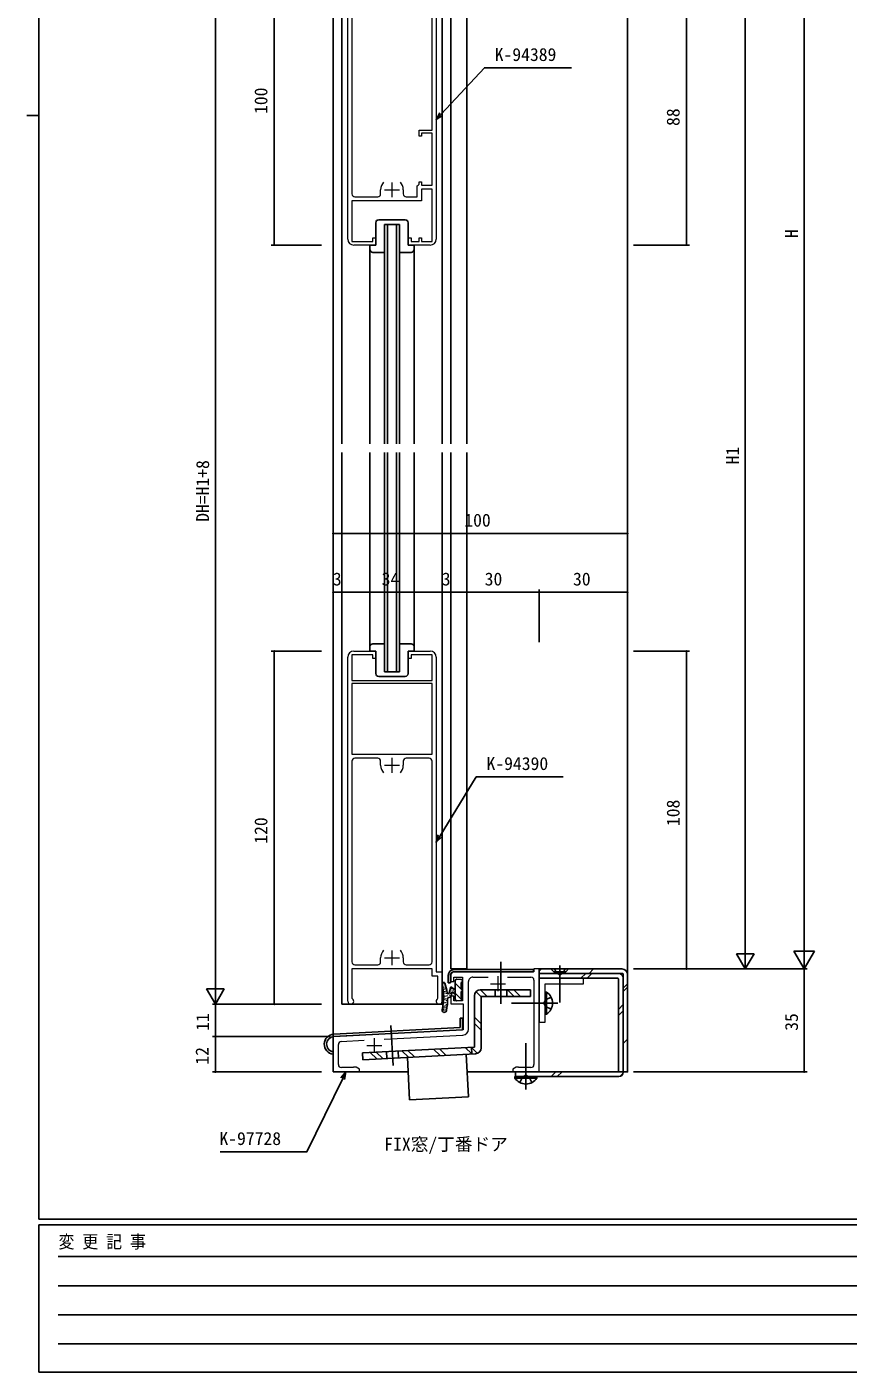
# Model space of a CAD drawing. Units: millimetres, scale not verified. Extents: x -567 to 567, y -403 to 403.
# Drawn here: x -566.7 to -287.8, y -403 to 54.1 of the extents above; entities that cross this region are included whole.
import ezdxf
from ezdxf.enums import TextEntityAlignment as Align

# ---------------------------------------------------------------- set-up
doc = ezdxf.new("R2010")
doc.units = ezdxf.units.MM
doc.header["$LTSCALE"] = 2
for name, color, linetype in [('0-1_USER1', 3, 'Continuous'), ('0-3_YKK_12', 2, 'Continuous'), ('0-4_YKK_13', 4, 'Continuous'), ('0-6_YKK_D', 6, 'Continuous'), ('0-7_YKK_ZWAK', 7, 'Continuous')]:
    doc.layers.add(name, color=color, linetype=linetype)
doc.layers.add('0-2_YKK_11', color=7, linetype='Continuous', lineweight=18)
doc.styles.add('ＭＳ ゴシック', font='')
doc.styles.get('ＭＳ ゴシック').set_extended_font_data('MS Gothic')

msp = doc.modelspace()

# ---------------------------------------------------------------- linework, layer by layer
at = {"layer": '0-2_YKK_11'}
for p, q in [((-457.7, -18), (-457.7, 79)), ((-456.3, 65.6), (-456.3, -2.6)), ((-455.3, -3.6), (-447.55, -3.6)), ((-446.55, -2.6), (-446.55, -1.2)), ((-438.85, -1.2), (-438.85, -2.6)), ((-457.7, -277), (-457.7, -160)), ((-429.1, -169), (-456.3, -169)), ((-456.3, -195.4), (-456.3, -263.6)), ((-447.55, -194.4), (-455.3, -194.4)), ((-446.55, -196.8), (-446.55, -195.4)), ((-438.85, -195.4), (-438.85, -196.8)), ((-430.1, -194.4), (-437.85, -194.4)), ((-429.1, -263.6), (-429.1, -195.4)), ((-455.3, -264.6), (-447.55, -264.6)), ((-446.55, -263.6), (-446.55, -262.2)), ((-438.85, -262.2), (-438.85, -263.6)), ((-437.85, -264.6), (-430.1, -264.6)), ((-415.2, -268.8), (-409.986, -268.8)), ((-403.414, -268.8), (-395.5, -268.8)), ((-416.7, -286.494), (-416.7, -270.3)), ((-394.5, -269.8), (-394.5, -298.5)), ((-460.9, -298.5), (-460.9, -291.657)), ((-459.952, -290.658), (-452.209, -290.252)), ((-445.393, -289.895), (-418.595, -288.491)), ((-399.744, -299.425), (-399.9, -299.35)), ((-399.588, -299.5), (-399.744, -299.425)), ((-395.5, -299.5), (-399.588, -299.5))]:
    msp.add_line(p, q, dxfattribs=at)
at = {"layer": '0-2_YKK_11', "color": 2}
for p, q in [((-442.7, 1.3), (-442.7, -3.7)), ((-445.2, -1.2), (-440.2, -1.2)), ((-442.7, -194.3), (-442.7, -199.3)), ((-445.2, -196.8), (-440.2, -196.8)), ((-442.7, -259.7), (-442.7, -264.7)), ((-445.2, -262.2), (-440.2, -262.2)), ((-406.7, -268.5), (-406.7, -273.5)), ((-409.2, -271), (-404.2, -271)), ((-451.2, -292), (-446.2, -292)), ((-448.7, -289.5), (-448.7, -294.5))]:
    msp.add_line(p, q, dxfattribs=at)
at = {"layer": '0-2_YKK_11'}
for points in [[(-425.7, 79), (-425.7, 69), (-427.7, 69), (-427.7, -18)], [(-437.85, -3.6), (-434.1, -3.6), (-434.1, 0.1), (-433.8, 0.4), (-433.5, 0.7), (-433.5, 1.5), (-432.7, 1.5), (-432.7, 0.4), (-429.1, 0.4), (-429.1, 18), (-432.7, 18), (-432.7, 17), (-433.5, 17), (-433.5, 19), (-429.1, 19), (-429.1, 65.6)], [(-429.7, -20), (-437.2, -20), (-437.2, -17.5), (-436.2, -17.5), (-436.2, -18.8), (-433.5, -18.8), (-433.5, -17.5), (-432.7, -17.5), (-432.7, -18.8), (-429.1, -18.8), (-429.1, -1), (-432.7, -1), (-432.7, -5), (-456.3, -5), (-456.3, -18.8), (-449.2, -18.8), (-449.2, -17.5), (-448.2, -17.5), (-448.2, -20), (-455.7, -20)], [(-455.7, -158), (-448.2, -158), (-448.2, -160.5), (-449.2, -160.5), (-449.2, -159.2), (-456.3, -159.2), (-456.3, -168), (-429.1, -168), (-429.1, -159.2), (-436.2, -159.2), (-436.2, -160.5), (-437.2, -160.5), (-437.2, -158), (-429.7, -158)], [(-427.7, -160), (-427.7, -267), (-425.7, -267), (-425.7, -277)], [(-422.7, -268), (-422.7, -270.3), (-421.7, -270.3), (-421.7, -268.8), (-418.7, -268.8), (-418.7, -276.8), (-421.7, -276.8), (-421.7, -275.3), (-422.7, -275.3), (-422.7, -277.8), (-418.5, -277.8), (-418.5, -286.683), (-462.7, -289), (-462.7, -301), (-453.7, -301), (-453.7, -300), (-454.826, -299.35), (-455.588, -299.35), (-455.744, -299.425)], [(-427.238, -276.157), (-427.1, -275.905), (-427.1, -268.4), (-429.1, -268.4), (-429.1, -266), (-456.3, -266), (-456.3, -275.905), (-456.162, -276.157)], [(-399.9, -299.35), (-400.574, -299.35), (-401.7, -300), (-401.7, -301), (-392.7, -301), (-392.7, -266), (-394.5, -266), (-394.5, -267), (-421.7, -267)], [(-455.744, -299.425), (-455.9, -299.5), (-459.9, -299.5)]]:
    msp.add_lwpolyline(points, dxfattribs=at)
for points in [[(-429.1, -169), (-456.3, -169), (-456.3, -193), (-429.1, -193)], [(-377.7, -269.1), (-392.7, -269.1), (-392.7, -284.1), (-390.7, -284.1), (-390.7, -271.1), (-377.7, -271.1)]]:
    msp.add_lwpolyline(points, close=True, dxfattribs=at)
for centre, radius, start, end in [((-442.7, -1.2), 3.85, 137.46454, 180.00001), ((-442.7, -1.2), 3.85, 359.99999, 42.53654), ((-455.3, -2.6), 1, 180.00001, 269.99999), ((-447.55, -2.6), 1, 270.00001, 359.99913), ((-437.85, -2.6), 1, 180.00001, 269.99999), ((-455.7, -18), 2, 180.00001, 269.99999), ((-429.7, -18), 2, 270, 359.99958), ((-455.7, -160), 2, 90.00001, 179.99999), ((-429.7, -160), 2, 0.00042, 90), ((-455.3, -195.4), 1, 90.00001, 179.99999), ((-447.55, -195.4), 1, 0.0009, 90.00002), ((-437.85, -195.4), 1, 90.00001, 179.99999), ((-430.1, -195.4), 1, 0.00001, 89.99999), ((-442.7, -196.8), 3.85, 179.99999, 222.53546), ((-442.7, -196.8), 3.85, 179.99999, 222.53546), ((-442.7, -196.8), 3.85, 317.4631, 359.99966), ((-442.7, -262.2), 3.85, 137.46324, 180.00015), ((-442.7, -262.2), 3.85, 0, 42.53736), ((-455.3, -263.6), 1, 180.00001, 269.99999), ((-447.55, -263.6), 1, 270.00001, 0.00091), ((-437.85, -263.6), 1, 180.00001, 269.99999), ((-430.1, -263.6), 1, 270.00001, 359.99999), ((-421.7, -268), 1, 89.99998, 180.00002), ((-415.2, -270.3), 1.5, 89.99998, 180.00002), ((-395.5, -269.8), 1, 0, 89.99998), ((-456.7, -277), 1, 180, 57.42196), ((-426.7, -277), 1, 122.58034, 359.99967), ((-418.7, -286.494), 2, 273.00963, 0), ((-459.9, -291.657), 1, 92.97976, 180.00002), ((-459.9, -298.5), 1, 180.00002, 270), ((-395.5, -298.5), 1, 270, 0)]:
    msp.add_arc(centre, radius, start, end, dxfattribs=at)
at = {"layer": '0-3_YKK_12'}
for p, q in [((-462.7, -301), (-462.7, 182.5)), ((-362.7, -301), (-362.7, 182.5)), ((-459.7, 80), (-459.7, -87.5)), ((-425.7, 80), (-425.7, -87.5)), ((-422.7, 69), (-422.7, -87.5)), ((-417.3, 68.3), (-417.3, -87.5)), ((-445.2, -87.5), (-445.2, -13)), ((-444.2, -87.5), (-444.2, -13)), ((-441.2, -87.5), (-441.2, -13)), ((-440.2, -87.5), (-440.2, -13)), ((-450.2, -87.5), (-450.2, -20)), ((-435.2, -87.5), (-435.2, -20)), ((-459.7, -90.5), (-459.7, -278)), ((-450.2, -156.5), (-450.2, -90.5)), ((-445.2, -165), (-445.2, -90.5)), ((-444.2, -165), (-444.2, -90.5)), ((-441.2, -165), (-441.2, -90.5)), ((-440.2, -165), (-440.2, -90.5)), ((-435.2, -156.5), (-435.2, -90.5)), ((-425.7, -90.5), (-425.7, -278)), ((-422.7, -90.5), (-422.7, -266)), ((-417.3, -90.5), (-417.3, -266)), ((-422.7, -266), (-417.3, -266)), ((-459.7, -278), (-425.7, -278)), ((-462.7, -289.474), (-462.7, -289.013)), ((-437.2, -301), (-462.7, -301)), ((-462.7, -301), (-437.2, -301)), ((-362.7, -301), (-417.145, -301))]:
    msp.add_line(p, q, dxfattribs=at)
at = {"layer": '0-4_YKK_13'}
for p, q in [((-448.2, -12.4), (-448.2, -20)), ((-447.2, -11.4), (-438.2, -11.4)), ((-445.2, -22.5), (-445.2, -13)), ((-445.2, -13), (-440.2, -13)), ((-440.2, -22.5), (-440.2, -13)), ((-437.2, -12.4), (-437.2, -20)), ((-450.2, -21.5), (-450.2, -20)), ((-448.2, -20), (-450.2, -20)), ((-445.2, -22.5), (-449.2, -22.5)), ((-436.2, -22.5), (-440.2, -22.5)), ((-435.2, -20), (-437.2, -20)), ((-435.2, -20), (-435.2, -21.5)), ((-450.2, -156.5), (-450.2, -158)), ((-448.2, -158), (-450.2, -158)), ((-445.2, -155.5), (-449.2, -155.5)), ((-448.2, -165.6), (-448.2, -158)), ((-445.2, -155.5), (-445.2, -165)), ((-436.2, -155.5), (-440.2, -155.5)), ((-440.2, -155.5), (-440.2, -165)), ((-435.2, -158), (-437.2, -158)), ((-437.2, -165.6), (-437.2, -158)), ((-435.2, -158), (-435.2, -156.5)), ((-447.2, -166.6), (-438.2, -166.6)), ((-445.2, -165), (-440.2, -165)), ((-405.7, -277.872), (-405.7, -263.526)), ((-385.7, -264.864), (-385.7, -277.381)), ((-423.6, -268.2), (-423.6, -270.7)), ((-422.8, -268), (-422.8, -270.7)), ((-421.8, -267), (-394.6, -267)), ((-394.6, -266.2), (-421.6, -266.2)), ((-420.667, -269.497), (-419.167, -269.597)), ((-418.726, -269.935), (-419.04, -269.622)), ((-394.6, -267), (-394.6, -266.2)), ((-392.7, -266.783), (-391.917, -266)), ((-366.1, -269.1), (-392.7, -269.1)), ((-382.7, -266), (-383.7, -267)), ((-378.509, -269.1), (-376.909, -267.5)), ((-376.386, -269.1), (-374.786, -267.5)), ((-375.74, -267.5), (-374.24, -266)), ((-365.8, -300.7), (-365.8, -269.4)), ((-364.2, -269), (-364.2, -301.1)), ((-425.221, -271.167), (-425.221, -270.967)), ((-425.117, -272.308), (-425.117, -272.108)), ((-424.944, -272.947), (-424.944, -272.747)), ((-424.875, -273.742), (-424.875, -273.542)), ((-424.668, -271.599), (-424.668, -271.399)), ((-424.668, -274.261), (-424.668, -274.061)), ((-424.599, -272.896), (-424.599, -272.696)), ((-424.391, -273.656), (-424.391, -273.456)), ((-424.201, -274.417), (-424.201, -274.217)), ((-423.6, -270.7), (-422.8, -270.7)), ((-422.69, -272.049), (-423.23, -274.124)), ((-422.853, -273.95), (-422.853, -273.75)), ((-421.2, -273.146), (-422.69, -272.049)), ((-422.663, -274.399), (-422.663, -274.199)), ((-422.22, -273.781), (-422.62, -275.315)), ((-422.594, -273.241), (-422.594, -273.041)), ((-422.283, -272.705), (-422.283, -272.505)), ((-422.22, -273.781), (-421.2, -274.531)), ((-421.902, -273.328), (-421.902, -273.128)), ((-421.522, -273.691), (-421.522, -273.491)), ((-421.2, -276.296), (-421.2, -269.996)), ((-418.733, -273.323), (-421.2, -270.856)), ((-418.875, -276.575), (-421.2, -274.25)), ((-419.2, -272.646), (-419.2, -270.596)), ((-419.2, -275.696), (-419.2, -273.646)), ((-412.49, -275.4), (-414.158, -273.731)), ((-395.7, -273.1), (-412.7, -273.1)), ((-412.668, -273.1), (-410.368, -275.4)), ((-407.7, -273.1), (-407.7, -275.4)), ((-403.7, -273.1), (-403.7, -275.4)), ((-401.176, -275.4), (-403.476, -273.1)), ((-399.055, -275.4), (-401.355, -273.1)), ((-395.7, -275.4), (-395.7, -273.1)), ((-390.7, -281.35), (-390.7, -273.85)), ((-364.2, -272.577), (-362.7, -271.077)), ((-364.2, -273.638), (-362.7, -272.138)), ((-424.91, -276.525), (-424.91, -276.325)), ((-424.875, -278.703), (-424.875, -278.503)), ((-424.772, -277.579), (-424.772, -277.379)), ((-424.581, -277.441), (-424.581, -277.241)), ((-424.564, -276.214), (-424.564, -276.014)), ((-424.53, -275.333), (-424.53, -275.133)), ((-424.53, -278.634), (-424.53, -278.434)), ((-424.184, -276.784), (-424.184, -276.584)), ((-424.184, -278.202), (-424.184, -278.002)), ((-423.907, -275.263), (-423.907, -275.063)), ((-423.84, -275.895), (-422.62, -275.315)), ((-423.112, -275.021), (-423.112, -274.821)), ((-420.667, -276.794), (-419.167, -276.694)), ((-414.7, -275.1), (-414.7, -292.54)), ((-412.4, -275.4), (-395.7, -275.4)), ((-412.4, -292.825), (-412.4, -275.4)), ((-386.35, -277.6), (-402.081, -277.6)), ((-365.8, -279.726), (-364.2, -278.126)), ((-425.29, -279.774), (-425.29, -279.574)), ((-425.117, -280.137), (-425.117, -279.937)), ((-425.014, -279.291), (-425.014, -279.091)), ((-424.564, -280.016), (-424.564, -279.816)), ((-424.46, -279.291), (-424.46, -279.091)), ((-419.5, -282.694), (-419.5, -285.934)), ((-414.7, -282.382), (-412.4, -284.682)), ((-390.191, -281.35), (-390.7, -281.35)), ((-365.8, -281.849), (-364.2, -280.249)), ((-462.478, -288.187), (-419.5, -285.934)), ((-462.436, -288.986), (-418.7, -286.694)), ((-443.04, -285.232), (-442.329, -298.783)), ((-412.4, -286.803), (-414.7, -284.503)), ((-414.7, -292.54), (-452.7, -294.531)), ((-397.2, -306.95), (-397.2, -291.219)), ((-364.2, -291.316), (-362.7, -289.816)), ((-462.7, -294.959), (-462.7, -294.151)), ((-452.7, -294.531), (-452.58, -296.828)), ((-414.295, -294.822), (-452.58, -296.828)), ((-450.065, -294.393), (-447.876, -296.582)), ((-445.861, -296.476), (-448.049, -294.288)), ((-444.577, -294.106), (-444.457, -296.403)), ((-440.583, -293.897), (-440.462, -296.194)), ((-437.126, -296.018), (-439.315, -293.83)), ((-437.46, -296.037), (-436.701, -310.517)), ((-437.299, -293.724), (-435.11, -295.913)), ((-426.376, -295.455), (-428.564, -293.267)), ((-426.549, -293.161), (-424.36, -295.349)), ((-415.625, -294.892), (-417.814, -292.703)), ((-417.46, -294.988), (-416.701, -309.468)), ((-415.798, -292.598), (-413.61, -294.786)), ((-415.751, -292.595), (-415.63, -294.892)), ((-388.674, -302.6), (-387.074, -301)), ((-386.551, -302.6), (-384.951, -301)), ((-365.279, -302.54), (-364.26, -301.521)), ((-400.95, -303.109), (-400.95, -302.6)), ((-400.95, -302.6), (-393.45, -302.6)), ((-416.701, -309.468), (-436.701, -310.517))]:
    msp.add_line(p, q, dxfattribs=at)
for points in [[(-364.6, -266), (-392.7, -266), (-392.7, -267.5), (-364.4, -267.5)], [(-392.7, -269.1), (-392.7, -267.5), (-365.7, -267.5)], [(-382.7, -266), (-388.7, -266), (-387.7, -267), (-383.7, -267)], [(-387.5, -266), (-386.845, -267.343), (-385.7, -267.952)], [(-383.9, -266), (-384.555, -267.343), (-385.7, -267.952)], [(-364.2, -267.7), (-364.2, -301), (-362.7, -301), (-362.7, -267.9)], [(-390.191, -281.35), (-390.191, -273.85), (-390.7, -273.85)], [(-388.691, -275.55), (-390.546, -276.455), (-391.155, -277.6)], [(-388.691, -279.65), (-390.546, -278.745), (-391.155, -277.6)], [(-418.7, -286.694), (-418.7, -282.694), (-419.5, -282.694)], [(-365.7, -302.6), (-400.7, -302.6), (-400.7, -301), (-366.1, -301)], [(-400.95, -303.109), (-393.45, -303.109), (-393.45, -302.6)], [(-399.25, -304.609), (-398.345, -302.754), (-397.2, -302.145)], [(-395.15, -304.609), (-396.055, -302.754), (-397.2, -302.145)]]:
    msp.add_lwpolyline(points, dxfattribs=at)
for centre, radius, start, end in [((-447.2, -12.4), 1, 90, 180), ((-438.2, -12.4), 1, 0, 90), ((-449.2, -21.5), 1, 180, 270), ((-436.2, -21.5), 1, 270, 0), ((-449.2, -156.5), 1, 90, 180), ((-436.2, -156.5), 1, 0, 90), ((-447.2, -165.6), 1, 180, 270), ((-438.2, -165.6), 1, 270, 0), ((-421.6, -268.2), 2, 90, 180), ((-421.8, -268), 1, 90, 180), ((-420.7, -269.996), 0.5, 86.19407, 180), ((-419.2, -270.096), 0.5, 270, 90), ((-366.1, -269.4), 0.3, 0, 90), ((-365.7, -269), 1.5, 0, 90), ((-364.6, -267.9), 1.9, 0, 90), ((-364.4, -267.7), 0.2, 360, 90), ((-425.199, -271.005), 0.5, 21.78429, 194.01079), ((-443.149, -275.484), 18, 345.9897, 14.01021), ((-441.831, -276.447), 18, 7.56403, 18.21741), ((-423.604, -274.026), 0.387, 187.56497, 345.40772), ((-419.2, -273.146), 0.5, 270, 90), ((-412.7, -275.1), 2, 90, 180), ((-392.727, -277.6), 4.527, 304.06671, 55.93329), ((-441.831, -276.447), 18, 348.0331, 1.75567), ((-420.7, -276.296), 0.5, 180, 273.80593), ((-419.2, -276.196), 0.5, 270, 90), ((-424.956, -280.023), 0.75, 165.98744, 348.03648), ((-462.3, -291.582), 3.4, 92.99997, 263.24374), ((-462.3, -291.582), 2.6, 93, 261.15005), ((-414.4, -292.825), 2, 273, 0), ((-366.1, -300.7), 0.3, 270, 0), ((-365.7, -301.1), 1.5, 270, 360), ((-397.2, -300.573), 4.527, 214.06671, 325.93329)]:
    msp.add_arc(centre, radius, start, end, dxfattribs=at)
at = {"layer": '0-6_YKK_D'}
for p, q in [((-302.7, -259), (-302.7, 227)), ((-482.7, 80), (-482.7, -20)), ((-322.7, -260), (-322.7, 78)), ((-502.7, 74), (-502.7, -272)), ((-342.7, 68), (-342.7, -20)), ((-466.7, -20), (-483.7, -20)), ((-360.7, -20), (-341.7, -20)), ((-462.7, -155), (-462.7, -117)), ((-462.7, -118), (-362.7, -118)), ((-362.7, -155), (-362.7, -117)), ((-462.7, -155), (-462.7, -137)), ((-459.7, -155), (-459.7, -137)), ((-425.7, -155), (-425.7, -137)), ((-422.7, -155), (-422.7, -137)), ((-422.7, -155), (-422.7, -137)), ((-392.7, -155), (-392.7, -137)), ((-392.7, -155), (-392.7, -137)), ((-362.7, -155), (-362.7, -137)), ((-459.7, -138), (-462.7, -138)), ((-425.7, -138), (-459.7, -138)), ((-425.7, -138), (-422.7, -138)), ((-422.7, -138), (-392.7, -138)), ((-392.7, -138), (-362.7, -138)), ((-466.7, -158), (-483.7, -158)), ((-482.7, -158), (-482.7, -278)), ((-360.7, -158), (-341.7, -158)), ((-342.7, -266), (-342.7, -158)), ((-322.7, -266), (-322.7, -255.608)), ((-302.7, -266), (-302.7, -253.876)), ((-302.7, -266), (-306.2, -259.938)), ((-299.2, -259.938), (-306.2, -259.938)), ((-302.7, -266), (-299.2, -259.938)), ((-322.7, -266), (-325.7, -260.804)), ((-319.7, -260.804), (-325.7, -260.804)), ((-322.7, -266), (-319.7, -260.804)), ((-502.7, -278), (-502.7, -267.608)), ((-360.7, -266), (-321.7, -266)), ((-360.7, -266), (-341.7, -266)), ((-360.7, -266), (-301.7, -266)), ((-360.7, -266), (-301.7, -266)), ((-302.7, -301), (-302.7, -266)), ((-502.7, -278), (-505.7, -272.804)), ((-499.7, -272.804), (-505.7, -272.804)), ((-502.7, -278), (-499.7, -272.804)), ((-466.7, -278), (-503.7, -278)), ((-466.7, -278), (-503.7, -278)), ((-502.7, -278), (-502.7, -289)), ((-466.7, -278), (-483.7, -278)), ((-463.7, -289), (-503.7, -289)), ((-463.7, -289), (-503.7, -289)), ((-502.7, -289), (-502.7, -301)), ((-466.7, -301), (-503.7, -301)), ((-360.7, -301), (-301.7, -301))]:
    msp.add_line(p, q, dxfattribs=at)
for points in [[(-427.7, 22.714), (-425.993, 24.54), (-411.319, 40.238), (-381.779, 40.238)], [(-425.503, 24.083), (-427.7, 22.714), (-426.482, 24.998)], [(-427.7, -222.927), (-426.394, -220.795), (-414.091, -200.712), (-384.551, -200.712)], [(-425.823, -221.145), (-427.7, -222.927), (-426.965, -220.446)], [(-458.351, -301), (-459.446, -303.247), (-471.576, -328.143), (-501.116, -328.143)], [(-460.048, -302.954), (-458.351, -301), (-458.844, -303.541)]]:
    msp.add_lwpolyline(points, dxfattribs=at)
for centre, start, end in [((-482.7, -20), 90, 270), ((-482.7, -20), 270, 90), ((-342.7, -20), 90, 270), ((-342.7, -20), 270, 90), ((-462.7, -118), 0, 180), ((-462.7, -118), 180, 0), ((-362.7, -118), 0, 180), ((-362.7, -118), 180, 0), ((-462.7, -138), 0, 180), ((-462.7, -138), 180, 0), ((-459.7, -138), 0, 180), ((-459.7, -138), 0, 180), ((-459.7, -138), 180, 0), ((-459.7, -138), 180, 0), ((-425.7, -138), 0, 180), ((-425.7, -138), 0, 180), ((-425.7, -138), 180, 0), ((-425.7, -138), 180, 0), ((-422.7, -138), 0, 180), ((-422.7, -138), 0, 180), ((-422.7, -138), 180, 0), ((-422.7, -138), 180, 0), ((-392.7, -138), 0, 180), ((-392.7, -138), 0, 180), ((-392.7, -138), 180, 0), ((-392.7, -138), 180, 0), ((-362.7, -138), 0, 180), ((-362.7, -138), 180, 0), ((-482.7, -158), 90, 270), ((-482.7, -158), 270, 90), ((-342.7, -158), 90, 270), ((-342.7, -158), 270, 90), ((-342.7, -266), 90, 270), ((-342.7, -266), 270, 90), ((-482.7, -278), 90, 270), ((-482.7, -278), 270, 90), ((-502.7, -289), 90, 270), ((-502.7, -289), 90, 270), ((-502.7, -289), 270, 90), ((-502.7, -289), 270, 90), ((-502.7, -301), 90, 270), ((-502.7, -301), 270, 90), ((-302.7, -301), 90, 270), ((-302.7, -301), 270, 90)]:
    msp.add_arc(centre, 0.106, start, end, dxfattribs=at)
at = {"layer": '0-7_YKK_ZWAK'}
for p, q in [((-562.7, -351), (-562.7, 399)), ((-566.7, 24), (-562.7, 24)), ((537.3, -351), (-562.7, -351)), ((483.3, -353), (-562.7, -353)), ((-562.7, -403), (-562.7, -353)), ((-556.13, -363.732), (-201.57, -363.732)), ((-556.13, -373.63), (-201.57, -373.63)), ((-556.13, -383.528), (-201.57, -383.528)), ((-556.13, -393.426), (-201.57, -393.426)), ((-562.7, -403), (483.3, -403))]:
    msp.add_line(p, q, dxfattribs=at)

# ---------------------------------------------------------------- texts
at = {"layer": '0-1_USER1', "style": 'ＭＳ ゴシック'}
msp.add_text('FIX窓/丁番ドア', height=4.399, dxfattribs=at).set_placement((-445.321, -329.076), align=Align.BOTTOM_LEFT)
at = {"layer": '0-6_YKK_D', "style": 'ＭＳ ゴシック'}
for s, p in [('K-94389', (-407.819, 41.238)), ('100', (-418.14, -117)), ('3', (-462.8, -137)), ('34', (-446.22, -137)), ('3', (-425.8, -137)), ('30', (-411.22, -137)), ('30', (-381.22, -137)), ('K-94390', (-410.591, -199.712)), ('K-97728', (-501.316, -327.143))]:
    msp.add_text(s, height=4.399, dxfattribs=at).set_placement(p, align=Align.BOTTOM_LEFT)
for s, p in [('100', (-483.7, 24.56)), ('88', (-343.7, 20.48)), ('H', (-303.5, -17.6)), ('H1', (-323.5, -94.52)), ('DH=H1+8', (-503.5, -114.04)), ('108', (-343.7, -217.44)), ('120', (-483.7, -223.44)), ('11', (-503.5, -287.02)), ('35', (-303.5, -287.02)), ('12', (-503.7, -298.52))]:
    msp.add_text(s, height=4.399, rotation=90, dxfattribs=at).set_placement(p, align=Align.BOTTOM_LEFT)
at = {"layer": '0-7_YKK_ZWAK', "style": 'ＭＳ ゴシック', "width": 0.9}
msp.add_text('変 更 記 事', height=4.399, dxfattribs=at).set_placement((-555.965, -362.209), align=Align.BOTTOM_LEFT)

doc.saveas('drawing.dxf')
